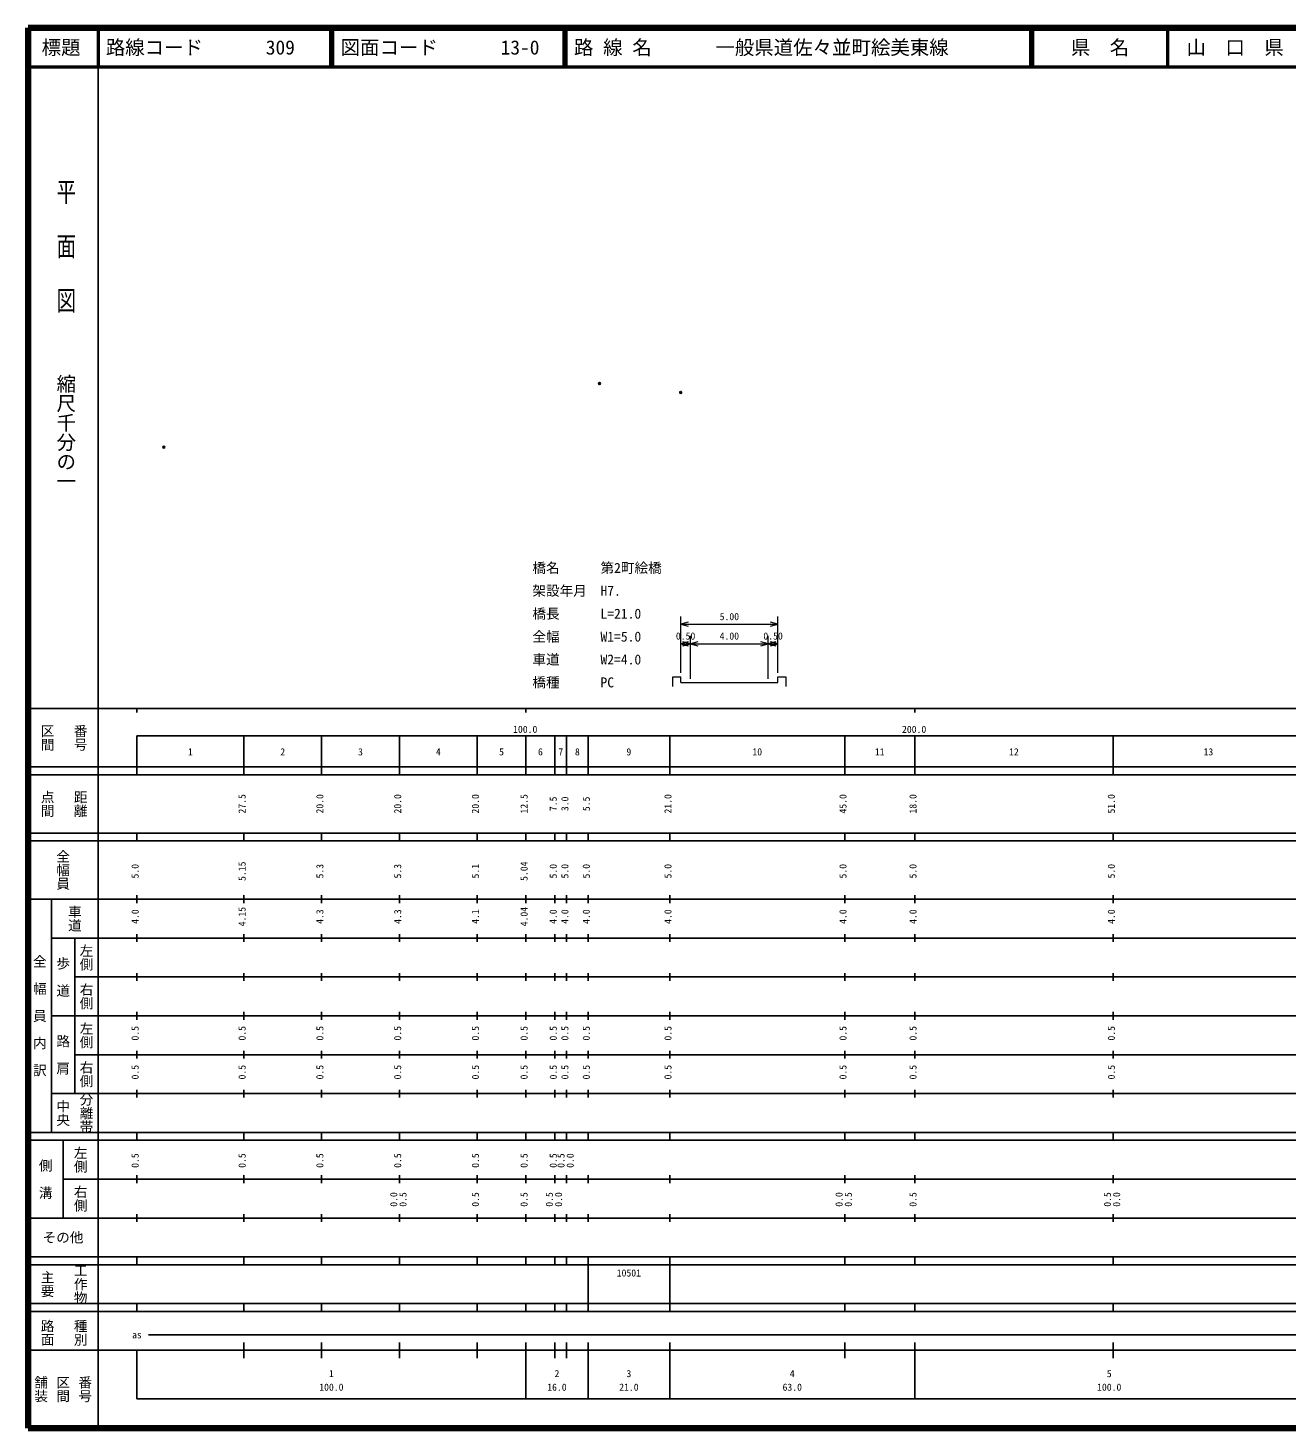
# Model space of a CAD drawing. Units: millimetres on the paper, with parts at other scales. Extents: x 40 to 680, y 20 to 380.
# Drawn here: x 40 to 363.7, y 20 to 380 of the extents above; entities that cross this region are included whole.
import ezdxf
from ezdxf.enums import TextEntityAlignment as Align

# ---------------------------------------------------------------- set-up
doc = ezdxf.new("R2010")
doc.units = ezdxf.units.MM
doc.header["$PDMODE"] = 32
doc.header["$PDSIZE"] = 0.5
doc.layers.add('S-OTRS', color=6, linetype='Continuous')
doc.layers.add('S-TTL-TXT', color=7, linetype='Continuous')
for name, color, linetype, lineweight in [('S-STR-HTXT', 7, 'Continuous', 13), ('S-TTL', 2, 'Continuous', 140), ('S-TTL-BAND', 7, 'Continuous', 25), ('S-TTL-LINE', 7, 'Continuous', 50)]:
    doc.layers.add(name, color=color, linetype=linetype, lineweight=lineweight)
doc.styles.add('@ＭＳ ゴシック', font='')
doc.styles.add('ＭＳ ゴシック', font='')
doc.styles.get('@ＭＳ ゴシック').set_extended_font_data('@MS Gothic')
doc.styles.get('ＭＳ ゴシック').set_extended_font_data('MS Gothic')

msp = doc.modelspace()

# ---------------------------------------------------------------- linework, layer by layer
at = {"layer": 'S-OTRS'}
for p in [(186.938, 288.587), (207.813, 286.304), (74.91, 272.197)]:
    msp.add_point(p, dxfattribs=at)
at = {"layer": 'S-STR-HTXT'}
for p, q in [((207.83, 214.182), (207.83, 228.682)), ((209.762, 227.2), (207.83, 226.682)), ((232.83, 226.682), (230.898, 227.2)), ((232.83, 214.182), (232.83, 228.682)), ((207.83, 226.682), (232.83, 226.682)), ((207.83, 226.682), (209.762, 226.164)), ((210.33, 212.682), (210.33, 223.682)), ((230.33, 212.682), (230.33, 223.682)), ((230.898, 226.164), (232.83, 226.682)), ((209.762, 222.2), (207.83, 221.682)), ((207.83, 221.682), (210.33, 221.682)), ((207.83, 221.682), (209.762, 221.164)), ((210.33, 221.682), (208.398, 222.2)), ((208.398, 221.164), (210.33, 221.682)), ((212.262, 222.2), (210.33, 221.682)), ((210.33, 221.682), (230.33, 221.682)), ((210.33, 221.682), (212.262, 221.164)), ((230.33, 221.682), (228.398, 222.2)), ((228.398, 221.164), (230.33, 221.682)), ((232.262, 222.2), (230.33, 221.682)), ((230.33, 221.682), (232.83, 221.682)), ((230.33, 221.682), (232.262, 221.164)), ((232.83, 221.682), (230.898, 222.2)), ((230.898, 221.164), (232.83, 221.682)), ((205.83, 213.182), (207.83, 213.182)), ((205.83, 210.682), (205.83, 213.182)), ((207.83, 211.682), (207.83, 213.182)), ((232.83, 211.682), (232.83, 213.182)), ((232.83, 213.182), (234.83, 213.182)), ((234.83, 213.182), (234.83, 210.682)), ((207.83, 211.682), (210.33, 211.682)), ((210.33, 211.682), (230.33, 211.682)), ((230.33, 211.682), (232.83, 211.682))]:
    msp.add_line(p, q, dxfattribs=at)
at = {"layer": 'S-TTL'}
for p, q in [((40, 380), (40, 20)), ((680, 380), (40, 380)), ((40, 20), (680, 20))]:
    msp.add_line(p, q, dxfattribs=at)
at = {"layer": 'S-TTL-BAND'}
for p, q in [((58, 370), (58, 20)), ((40, 205), (579, 205)), ((68, 205), (68, 204)), ((168, 205), (168, 204)), ((268, 205), (268, 204)), ((68, 198), (579, 198)), ((68, 198), (68, 188)), ((95.5, 188), (95.5, 198)), ((115.5, 188), (115.5, 198)), ((135.5, 188), (135.5, 198)), ((155.5, 188), (155.5, 198)), ((168, 188), (168, 198)), ((175.5, 188), (175.5, 198)), ((178.5, 188), (178.5, 198)), ((184, 188), (184, 198)), ((205, 188), (205, 198)), ((250, 188), (250, 198)), ((268, 188), (268, 198)), ((319, 188), (319, 198)), ((40, 190), (579, 190)), ((40, 188), (579, 188)), ((40, 173), (579, 173)), ((68, 171), (68, 173)), ((95.5, 171), (95.5, 173)), ((115.5, 171), (115.5, 173)), ((135.5, 171), (135.5, 173)), ((155.5, 171), (155.5, 173)), ((168, 171), (168, 173)), ((175.5, 171), (175.5, 173)), ((178.5, 171), (178.5, 173)), ((184, 171), (184, 173)), ((205, 171), (205, 173)), ((250, 171), (250, 173)), ((268, 171), (268, 173)), ((319, 171), (319, 173)), ((40, 171), (579, 171)), ((40, 156), (579, 156)), ((46, 96), (46, 156)), ((68, 155), (68, 157)), ((95.5, 155), (95.5, 157)), ((115.5, 155), (115.5, 157)), ((135.5, 155), (135.5, 157)), ((155.5, 155), (155.5, 157)), ((168, 155), (168, 157)), ((175.5, 155), (175.5, 157)), ((178.5, 155), (178.5, 157)), ((184, 155), (184, 157)), ((205, 155), (205, 157)), ((250, 155), (250, 157)), ((268, 155), (268, 157)), ((319, 155), (319, 157)), ((46, 146), (579, 146)), ((52, 146), (52, 106)), ((68, 145), (68, 147)), ((95.5, 145), (95.5, 147)), ((115.5, 145), (115.5, 147)), ((135.5, 145), (135.5, 147)), ((155.5, 145), (155.5, 147)), ((168, 145), (168, 147)), ((175.5, 145), (175.5, 147)), ((178.5, 145), (178.5, 147)), ((184, 145), (184, 147)), ((205, 145), (205, 147)), ((250, 145), (250, 147)), ((268, 145), (268, 147)), ((319, 145), (319, 147)), ((68, 135), (68, 137)), ((95.5, 135), (95.5, 137)), ((115.5, 135), (115.5, 137)), ((135.5, 135), (135.5, 137)), ((155.5, 135), (155.5, 137)), ((168, 135), (168, 137)), ((175.5, 135), (175.5, 137)), ((178.5, 135), (178.5, 137)), ((184, 135), (184, 137)), ((205, 135), (205, 137)), ((250, 135), (250, 137)), ((268, 135), (268, 137)), ((319, 135), (319, 137)), ((52, 136), (579, 136)), ((46, 126), (579, 126)), ((68, 125), (68, 127)), ((95.5, 125), (95.5, 127)), ((115.5, 125), (115.5, 127)), ((135.5, 125), (135.5, 127)), ((155.5, 125), (155.5, 127)), ((168, 125), (168, 127)), ((175.5, 125), (175.5, 127)), ((178.5, 125), (178.5, 127)), ((184, 125), (184, 127)), ((205, 125), (205, 127)), ((250, 125), (250, 127)), ((268, 125), (268, 127)), ((319, 125), (319, 127)), ((52, 116), (579, 116)), ((68, 115), (68, 117)), ((95.5, 115), (95.5, 117)), ((115.5, 115), (115.5, 117)), ((135.5, 115), (135.5, 117)), ((155.5, 115), (155.5, 117)), ((168, 115), (168, 117)), ((175.5, 115), (175.5, 117)), ((178.5, 115), (178.5, 117)), ((184, 115), (184, 117)), ((205, 115), (205, 117)), ((250, 115), (250, 117)), ((268, 115), (268, 117)), ((319, 115), (319, 117)), ((46, 106), (579, 106)), ((68, 105), (68, 107)), ((95.5, 105), (95.5, 107)), ((115.5, 105), (115.5, 107)), ((135.5, 105), (135.5, 107)), ((155.5, 105), (155.5, 107)), ((168, 105), (168, 107)), ((175.5, 105), (175.5, 107)), ((178.5, 105), (178.5, 107)), ((184, 105), (184, 107)), ((205, 105), (205, 107)), ((250, 105), (250, 107)), ((268, 105), (268, 107)), ((319, 105), (319, 107)), ((40, 96), (579, 96)), ((40, 94), (579, 94)), ((49, 94), (49, 74)), ((68, 94), (68, 96)), ((95.5, 94), (95.5, 96)), ((115.5, 94), (115.5, 96)), ((135.5, 94), (135.5, 96)), ((155.5, 94), (155.5, 96)), ((168, 94), (168, 96)), ((175.5, 94), (175.5, 96)), ((178.5, 94), (178.5, 96)), ((184, 94), (184, 96)), ((205, 94), (205, 96)), ((250, 94), (250, 96)), ((268, 94), (268, 96)), ((319, 94), (319, 96)), ((49, 84), (579, 84)), ((68, 83), (68, 85)), ((95.5, 83), (95.5, 85)), ((115.5, 83), (115.5, 85)), ((135.5, 83), (135.5, 85)), ((155.5, 83), (155.5, 85)), ((168, 83), (168, 85)), ((175.5, 83), (175.5, 85)), ((178.5, 83), (178.5, 85)), ((184, 83), (184, 85)), ((205, 83), (205, 85)), ((250, 83), (250, 85)), ((268, 83), (268, 85)), ((319, 83), (319, 85)), ((40, 74), (579, 74)), ((68, 73), (68, 75)), ((95.5, 73), (95.5, 75)), ((115.5, 73), (115.5, 75)), ((135.5, 73), (135.5, 75)), ((155.5, 73), (155.5, 75)), ((168, 73), (168, 75)), ((175.5, 73), (175.5, 75)), ((178.5, 73), (178.5, 75)), ((184, 73), (184, 75)), ((205, 73), (205, 75)), ((250, 73), (250, 75)), ((268, 73), (268, 75)), ((319, 73), (319, 75)), ((40, 64), (579, 64)), ((40, 62), (579, 62)), ((68, 62), (68, 64)), ((95.5, 62), (95.5, 64)), ((115.5, 62), (115.5, 64)), ((135.5, 62), (135.5, 64)), ((155.5, 62), (155.5, 64)), ((168, 62), (168, 64)), ((175.5, 62), (175.5, 64)), ((178.5, 62), (178.5, 64)), ((184, 62), (184, 64)), ((184, 52), (184, 62)), ((205, 62), (205, 64)), ((205, 52), (205, 62)), ((250, 62), (250, 64)), ((268, 62), (268, 64)), ((319, 62), (319, 64)), ((40, 52), (579, 52)), ((68, 50), (68, 52)), ((95.5, 50), (95.5, 52)), ((115.5, 50), (115.5, 52)), ((135.5, 50), (135.5, 52)), ((155.5, 50), (155.5, 52)), ((168, 50), (168, 52)), ((175.5, 50), (175.5, 52)), ((178.5, 50), (178.5, 52)), ((184, 50), (184, 52)), ((205, 50), (205, 52)), ((250, 50), (250, 52)), ((268, 50), (268, 52)), ((319, 50), (319, 52)), ((40, 50), (579, 50)), ((71, 44), (553, 44)), ((40, 40), (579, 40)), ((68, 40), (68, 27.5)), ((95.5, 38), (95.5, 42)), ((115.5, 38), (115.5, 42)), ((135.5, 38), (135.5, 42)), ((155.5, 38), (155.5, 42)), ((168, 27.5), (168, 42)), ((175.5, 38), (175.5, 42)), ((178.5, 38), (178.5, 42)), ((184, 27.5), (184, 42)), ((205, 27.5), (205, 42)), ((250, 38), (250, 42)), ((268, 27.5), (268, 42)), ((319, 38), (319, 42)), ((68, 27.5), (579, 27.5))]:
    msp.add_line(p, q, dxfattribs=at)
at = {"layer": 'S-TTL-LINE'}
for p, q in [((58, 380), (58, 370)), ((117.75, 380), (117.75, 370)), ((118.25, 380), (118.25, 370)), ((177.75, 380), (177.75, 370)), ((178.25, 380), (178.25, 370)), ((297.75, 380), (297.75, 370)), ((298.25, 380), (298.25, 370)), ((333, 380), (333, 370)), ((40, 370), (680, 370))]:
    msp.add_line(p, q, dxfattribs=at)

# ---------------------------------------------------------------- texts
at = {"layer": 'S-STR-HTXT', "style": 'ＭＳ ゴシック'}
for s, p in [('橋名\u3000\u3000\u3000第2町絵橋', (169.693, 239.127)), ('架設年月\u3000H7.', (169.693, 233.236)), ('橋長\u3000\u3000\u3000L=21.0', (169.693, 227.345)), ('全幅\u3000\u3000\u3000W1=5.0', (169.693, 221.454)), ('車道\u3000\u3000\u3000W2=4.0', (169.693, 215.563)), ('橋種\u3000\u3000\u3000PC', (169.693, 209.672))]:
    msp.add_text(s, height=2.566, dxfattribs=at).set_placement(p, align=Align.BOTTOM_LEFT)
for s, p in [('5.00', (220.33, 227.182)), ('0.50', (209.08, 222.182)), ('4.00', (220.33, 222.182)), ('0.50', (231.58, 222.182))]:
    msp.add_text(s, height=1.833, dxfattribs=at).set_placement(p, align=Align.BOTTOM_CENTER)
at = {"layer": 'S-TTL-BAND', "style": '@ＭＳ ゴシック', "width": 1.4}
msp.add_text('平  面  図', height=3.666, rotation=270, dxfattribs=at).set_placement((49.777, 306.475), align=Align.MIDDLE_RIGHT)
at = {"layer": 'S-TTL-BAND', "style": '@ＭＳ ゴシック'}
msp.add_text('縮尺千分の一', height=3.666, rotation=270, dxfattribs=at).set_placement((49.777, 261.03), align=Align.MIDDLE_RIGHT)
for s, p in [('区間', (45, 197.5)), ('番号', (53.5, 197.5)), ('点間', (45, 180.5)), ('距離', (53.5, 180.5)), ('全幅員', (49, 163.5)), ('車道', (52, 151)), ('左側', (55, 141)), ('全\u3000幅\u3000員\u3000内\u3000訳', (43, 126)), ('歩\u3000道', (49, 136)), ('右側', (55, 131)), ('左側', (55, 121)), ('路\u3000肩', (49, 116)), ('右側', (55, 111)), ('分離帯', (55, 101)), ('中央', (49, 101)), ('左側', (53.5, 89)), ('側\u3000溝', (44.5, 84)), ('右側', (53.5, 79)), ('工作物', (53.5, 57)), ('主要', (45, 57)), ('路面', (45, 44.5)), ('種別', (53.5, 44.5)), ('舗装', (43.333, 30)), ('区間', (49, 30)), ('番号', (54.667, 30))]:
    msp.add_text(s, height=2.566, rotation=270, dxfattribs=at).set_placement(p, align=Align.MIDDLE_CENTER)
at = {"layer": 'S-TTL-BAND', "style": 'ＭＳ ゴシック'}
for s, p in [('100.0', (167.844, 198.195)), ('200.0', (267.844, 198.195)), ('1', (81.75, 192.405)), ('2', (105.5, 192.405)), ('3', (125.5, 192.405)), ('4', (145.5, 192.405)), ('5', (161.75, 192.405)), ('6', (171.75, 192.405)), ('7', (177, 192.405)), ('8', (181.25, 192.405)), ('9', (194.5, 192.405)), ('10', (227.5, 192.405)), ('11', (259, 192.405)), ('12', (293.5, 192.405)), ('13', (343.5, 192.405)), ('as', (68, 42.5)), ('1', (118, 32.523)), ('2', (176, 32.523)), ('3', (194.5, 32.523)), ('4', (236.5, 32.523)), ('5', (318, 32.523)), ('100.0', (118, 29.033)), ('16.0', (176, 29.033)), ('21.0', (194.5, 29.033)), ('63.0', (236.5, 29.033)), ('100.0', (318, 29.033))]:
    msp.add_text(s, height=1.833, dxfattribs=at).set_placement(p, align=Align.BOTTOM_CENTER)
for s, p in [('27.5', (96.5, 180.5)), ('20.0', (116.5, 180.5)), ('20.0', (136.5, 180.5)), ('20.0', (156.5, 180.5)), ('12.5', (169, 180.5)), ('7.5', (176.5, 180.5)), ('3.0', (179.5, 180.5)), ('5.5', (185, 180.5)), ('21.0', (206, 180.5)), ('45.0', (251, 180.5)), ('18.0', (269, 180.5)), ('51.0', (320, 180.5)), ('5.0', (69, 163.174)), ('5.15', (96.5, 163.174)), ('5.3', (116.5, 163.174)), ('5.3', (136.5, 163.174)), ('5.1', (156.5, 163.174)), ('5.04', (169, 163.174)), ('5.0', (176.5, 163.174)), ('5.0', (179.5, 163.174)), ('5.0', (185, 163.174)), ('5.0', (206, 163.174)), ('5.0', (251, 163.174)), ('5.0', (269, 163.174)), ('5.0', (320, 163.174)), ('4.0', (69, 151.5)), ('4.15', (96.5, 151.5)), ('4.3', (116.5, 151.5)), ('4.3', (136.5, 151.5)), ('4.1', (156.5, 151.5)), ('4.04', (169, 151.5)), ('4.0', (176.5, 151.5)), ('4.0', (179.5, 151.5)), ('4.0', (185, 151.5)), ('4.0', (206, 151.5)), ('4.0', (251, 151.5)), ('4.0', (269, 151.5)), ('4.0', (320, 151.5)), ('0.5', (69, 121.5)), ('0.5', (96.5, 121.5)), ('0.5', (116.5, 121.5)), ('0.5', (136.5, 121.5)), ('0.5', (156.5, 121.5)), ('0.5', (169, 121.5)), ('0.5', (176.5, 121.5)), ('0.5', (179.5, 121.5)), ('0.5', (185, 121.5)), ('0.5', (206, 121.5)), ('0.5', (251, 121.5)), ('0.5', (269, 121.5)), ('0.5', (320, 121.5)), ('0.5', (69, 111.5)), ('0.5', (96.5, 111.5)), ('0.5', (116.5, 111.5)), ('0.5', (136.5, 111.5)), ('0.5', (156.5, 111.5)), ('0.5', (169, 111.5)), ('0.5', (176.5, 111.5)), ('0.5', (179.5, 111.5)), ('0.5', (185, 111.5)), ('0.5', (206, 111.5)), ('0.5', (251, 111.5)), ('0.5', (269, 111.5)), ('0.5', (320, 111.5)), ('0.5', (69, 88.764)), ('0.5', (96.5, 88.764)), ('0.5', (116.5, 88.764)), ('0.5', (136.5, 88.764)), ('0.5', (156.5, 88.764)), ('0.5', (169, 88.764)), ('0.5', (176.5, 88.764)), ('0.5', (178.5, 88.764)), ('0.0', (180.87, 88.764)), ('0.0', (135.5, 78.764)), ('0.5', (137.87, 78.764)), ('0.5', (156.5, 78.764)), ('0.5', (169, 78.764)), ('0.5', (175.5, 78.764)), ('0.0', (177.87, 78.764)), ('0.0', (250, 78.764)), ('0.5', (252.37, 78.764)), ('0.5', (269, 78.764)), ('0.5', (319, 78.764)), ('0.0', (321.37, 78.764))]:
    msp.add_text(s, height=1.833, rotation=90, dxfattribs=at).set_placement(p, align=Align.BOTTOM_CENTER)
msp.add_text('その他', height=2.566, dxfattribs=at).set_placement((49, 69), align=Align.MIDDLE_CENTER)
msp.add_text('10501', height=1.833, dxfattribs=at).set_placement((191.375, 58.405), align=Align.BOTTOM_LEFT)
at = {"layer": 'S-TTL-TXT', "style": 'ＭＳ ゴシック'}
for s, p in [('標題', (48.5, 375)), ('県\u3000名', (315.625, 375)), ('山\u3000口\u3000県', (350.375, 375))]:
    msp.add_text(s, height=3.666, dxfattribs=at).set_placement(p, align=Align.MIDDLE_CENTER)
for s, p in [('路線コード', (60, 375)), ('309', (101.142, 375)), ('図面コード', (120.38, 375)), ('13-0', (161.521, 375)), ('路 線 名', (180.38, 375)), ('一般県道佐々並町絵美東線', (216.734, 375))]:
    msp.add_text(s, height=3.666, dxfattribs=at).set_placement(p, align=Align.MIDDLE_LEFT)

doc.saveas('drawing.dxf')
